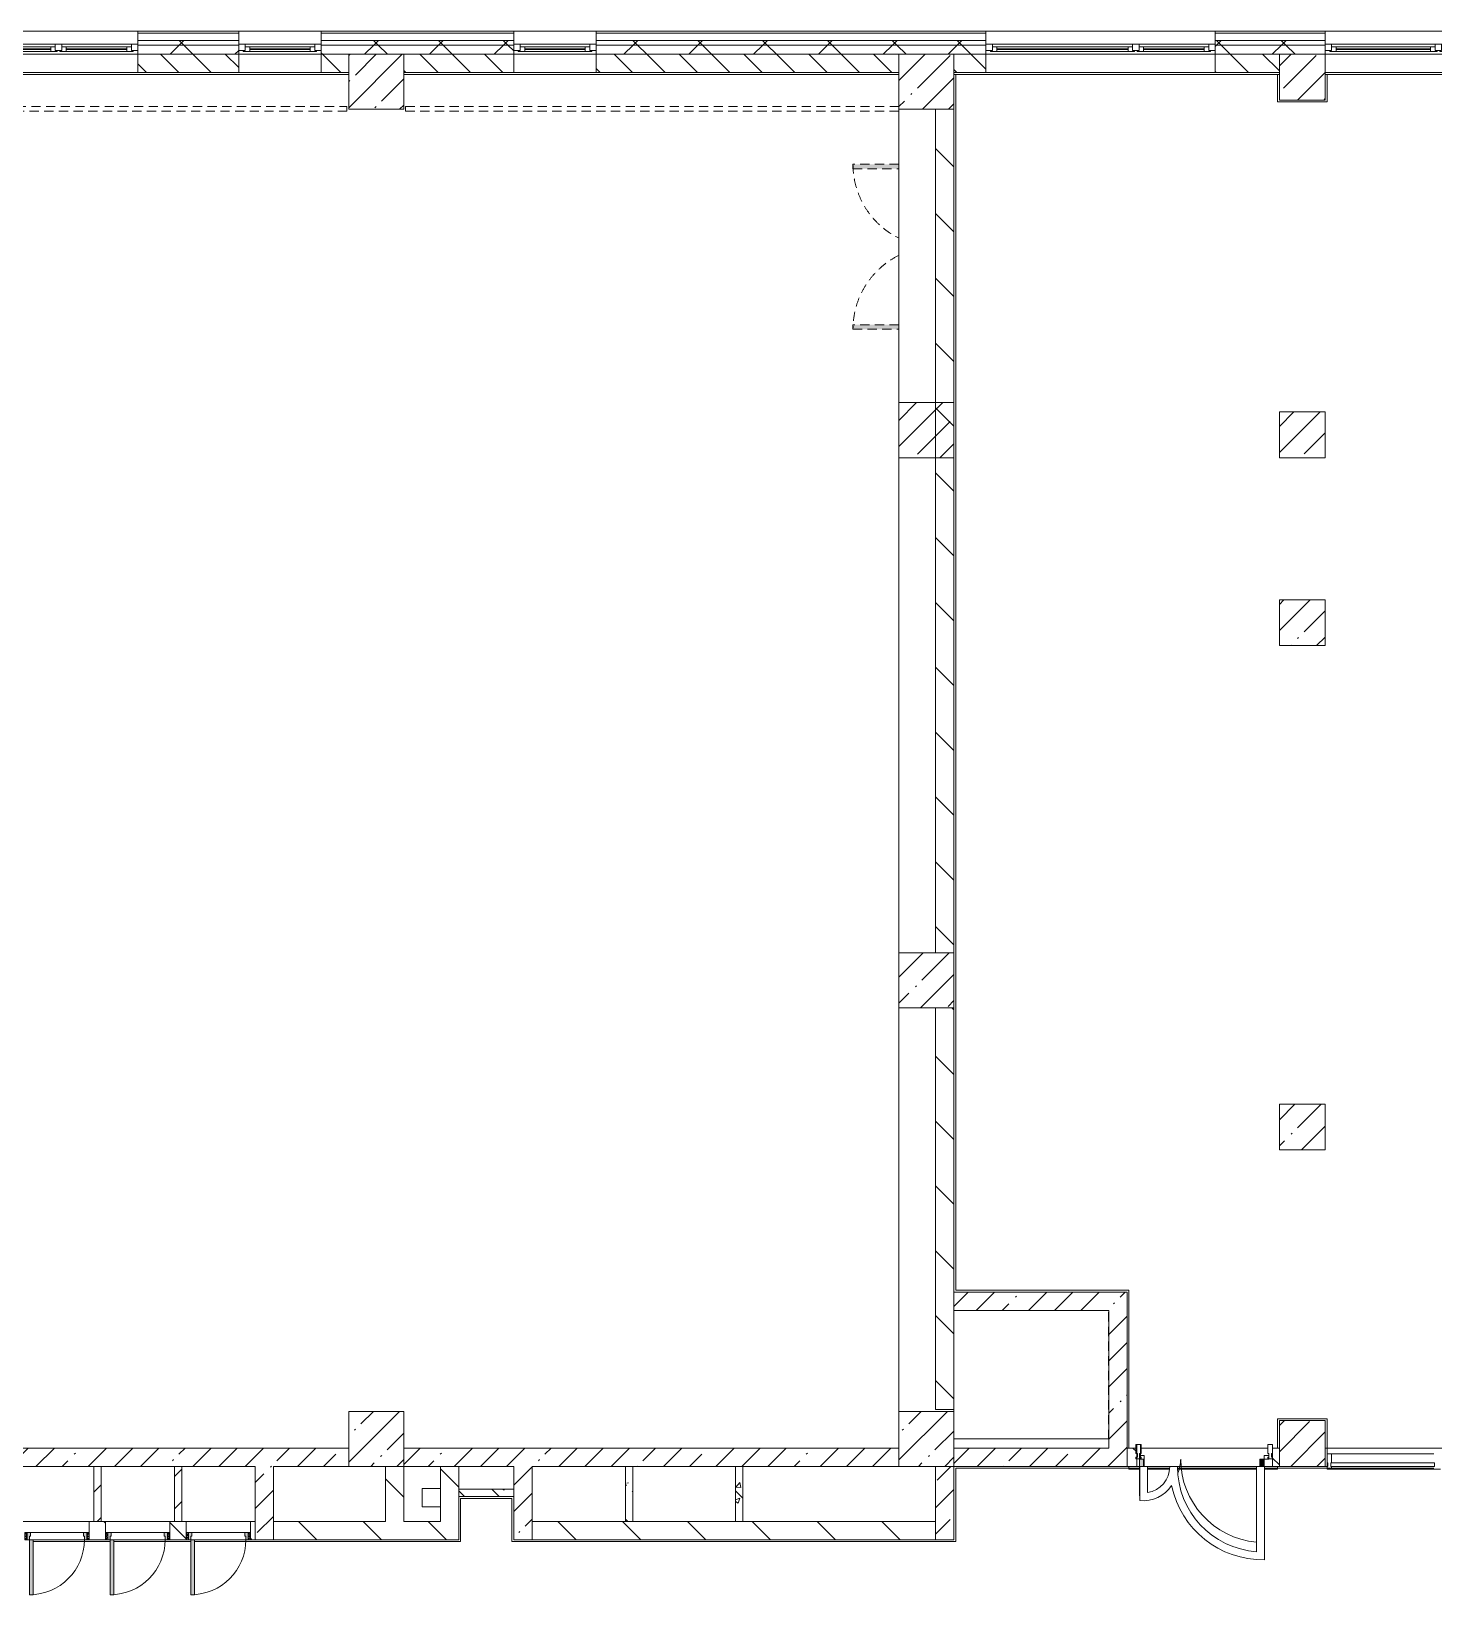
# Model space of a CAD drawing. Header units: millimetres. Extents: x 2623 to 210903, y -8553 to 29000.
# Drawn here: x 140591 to 155887, y 10300 to 27350 of the extents above; entities that cross this region are included whole.
import ezdxf

# ---------------------------------------------------------------- set-up
doc = ezdxf.new("R2010")
doc.units = ezdxf.units.MM
doc.linetypes.add('200_ШТРИХ__ш1_п0_6_', pattern=[160, 100, -60])
for name, color, linetype, lineweight, true_color in [('A-DETL-GENF-7', 7, 'Continuous', 5, 0xaaaaaa), ('A-DETL-GENF-8', 7, 'Continuous', 5, 0xe2e2e2), ('A-DOOR-4', 7, 'Continuous', 5, 0xe2e2e2), ('A-DOOR-5', 7, 'Continuous', 5, 0xaaaaaa), ('A-DOOR-FRAM-3', 7, 'Continuous', 5, 0xe2e2e2), ('A-DOOR-FRAM-5', 7, 'Continuous', 5, 0xaaaaaa), ('A-FLOR-3', 7, 'Continuous', 5, 0xaaaaaa), ('I-WALL-6', 7, 'Continuous', 5, 0x787878)]:
    doc.layers.add(name, color=color, linetype=linetype, lineweight=lineweight, true_color=true_color)
for name, color, linetype, lineweight in [('A-DETL-MBND-1', 7, '200_ШТРИХ__ш1_п0_6_', 9), ('A-GLAZ-2', 7, 'Continuous', 5), ('A-GLAZ-CURT-1', 7, 'Continuous', 5), ('A-GLAZ-CWMG-2', 7, 'Continuous', 5), ('A-WALL', 7, 'Continuous', 9), ('A-WALL-4', 7, 'Continuous', 5), ('I-WALL-4', 7, 'Continuous', 5), ('S-COLS-1', 7, 'Continuous', 5)]:
    doc.layers.add(name, color=color, linetype=linetype, lineweight=lineweight)
pattern_1 = [(45, (83893.37, 0), (-285.1231, 285.1231), []), (45, (84178.5, 0), (-285.1231, 285.1231), [504.031, -100.806, 16.764, -84.042])]
pattern_2 = [(45, (83893.37, 0), (-353.5534, 353.5534), []), (135, (83893.37, 0), (-353.5534, -353.5534), [])]
pattern_3 = [(135, (83893.37, 0), (-353.5534, -353.5534), [])]
pattern_4 = [(135, (83893.37, 0), (-377.1708, -377.1708), [533.4, -88.9, 17.78, -88.9]), (135, (83893.37, 376.94), (-377.1708, -377.1708), []), (50, (83893.37, 0), (637.6445, -55.7866), [66.675, -733.425]), (355, (83893.4, 0), (-123.3494, 668.699), [53.34, -586.74]), (100.451, (83946.5, -4.65), (514.299, 612.908), [56.665, -623.315]), (46.184, (83893.4, 177.8), (948.776, -147.15), [100.012, -1100.137]), (96.636, (83972.4, 165.5), (830.909, 865.997), [84.998, -934.973]), (351.184, (83893.4, 177.8), (830.918, 865.988), [80.01, -880.11]), (21, (83982.27, 133.35), (530.6506, -357.9283), [66.675, -733.425]), (326, (83982.3, 133.35), (216.308, 644.6585), [53.34, -586.74]), (71.451, (84026.5, 103.5), (746.9596, 286.7243), [56.665, -623.315]), (37.5, (83893.37, 0), (10.8105, 295.9426), [16.764, -562.864, 16.764, -578.866, -588.962]), (37.5, (83893.37, 0), (10.8105, 295.9426), [-1175.258, 16.764, -572.198]), (7.5, (83893.37, 0), (233.8692, 350.6318), [16.764, -322.834, 16.764, -549.529, -224.472]), (7.5, (83893.37, 0), (233.8692, 350.6318), [-905.891, 16.764, -207.708]), (327.5, (83695.13, 0), (474.5678, -20.0513), [16.764, -205.486, 16.764, -676.656, -920.115]), (327.5, (83695.13, 0), (474.5678, -20.0513), [-915.67, 16.764, -903.351]), (317.5, (83606.23, 0), (518.4522, 88.9934), [16.764, -272.161, 16.764, -443.738, -653.415]), (317.5, (83606.23, 0), (518.4522, 88.9934), [-749.427, 16.764, -636.651])]
pattern_5 = [(45, (83893.37, 0), (-176.7767, 176.7767), [])]

# ---------------------------------------------------------------- blocks, each defined once
blk = doc.blocks.new('BSC_Колонна _Прямоугольная - 600х600-23205240-3_1_3_птичка')
at = {"layer": 'S-COLS-1'}
h = blk.add_hatch(dxfattribs=at)
h.set_pattern_fill('FP_64', color=256, style=0, pattern_type=2)
h.set_pattern_definition([(45, (-66460, -12000), (-285.1231, 285.1231), []), (45, (-66174.88, -12000), (-285.1231, 285.1231), [504.031, -100.806, 16.764, -84.042])])
h.paths.add_polyline_path([(-300, -300), (300, -300), (300, 300), (-300, 300)])
for p, q in [((300, 300), (-300, 300)), ((-300, 300), (-300, -300)), ((300, -300), (300, 300)), ((-300, -300), (300, -300))]:
    blk.add_line(p, q, dxfattribs=at)
blk = doc.blocks.new('BSC_Колонна _Прямоугольная - 600х600-V59-3_1_3_птичка')
at = {"layer": 'S-COLS-1'}
h = blk.add_hatch(dxfattribs=at)
h.set_pattern_fill('FP_68', color=256, style=0, pattern_type=2)
h.set_pattern_definition([(45, (-66460, -17000), (-285.1231, 285.1231), []), (45, (-66174.88, -17000), (-285.1231, 285.1231), [504.031, -100.806, 16.764, -84.042])])
h.paths.add_polyline_path([(-300, -300), (300, -300), (300, 300), (-300, 300)])
for p, q in [((300, 300), (-300, 300)), ((-300, 300), (-300, -300)), ((300, -300), (300, 300)), ((-300, -300), (300, -300))]:
    blk.add_line(p, q, dxfattribs=at)
blk = doc.blocks.new('BSC_Колонна _Прямоугольная - 600х600-V69-3_1_3_птичка')
at = {"layer": 'S-COLS-1'}
h = blk.add_hatch(dxfattribs=at)
h.set_pattern_fill('FP_84', color=256, style=0, pattern_type=2)
h.set_pattern_definition([(45, (-60460, -12000), (-285.1231, 285.1231), []), (45, (-60174.88, -12000), (-285.1231, 285.1231), [504.031, -100.806, 16.764, -84.042])])
h.paths.add_polyline_path([(-300, -300), (300, -300), (300, 300), (-300, 300)])
for p, q in [((300, 300), (-300, 300)), ((-300, 300), (-300, -300)), ((300, -300), (300, 300)), ((-300, -300), (300, -300))]:
    blk.add_line(p, q, dxfattribs=at)
blk = doc.blocks.new('BSC_Колонна _Прямоугольная - 500х500-V76-3_1_3_птичка')
at = {"layer": 'S-COLS-1'}
h = blk.add_hatch(dxfattribs=at)
h.set_pattern_fill('FP_87', color=256, style=0, pattern_type=2)
h.set_pattern_definition([(45, (-70560, -22950), (-285.1231, 285.1231), []), (45, (-70274.88, -22950), (-285.1231, 285.1231), [504.031, -100.806, 16.764, -84.042])])
h.paths.add_polyline_path([(-250, -250), (250, -250), (250, 250), (-250, 250)])
for p, q in [((250, 250), (-250, 250)), ((-250, 250), (-250, -250)), ((250, -250), (250, 250)), ((-250, -250), (250, -250))]:
    blk.add_line(p, q, dxfattribs=at)
blk = doc.blocks.new('120_Окно_СКБ_2Ст - 120_Окно_СКБ_2Ст 3100х2500 _мал_створка слева_ 2-19089248-3_1_3_птичка')
at = {"layer": 'A-GLAZ-2'}
for p, q in [((-1550, -75), (-1550, -5)), ((-1550, -5), (-1480, -5)), ((1550, -5), (-1550, -5)), ((-1480, -75), (-1550, -75)), ((-1550, -75), (-1500, -75)), ((-1480, -75), (-1500, -75)), ((-1500, -75), (-1500, -85)), ((-1500, -85), (670, -85)), ((670, -85), (-1500, -85)), ((-1480, -5), (-1480, -75)), ((650, -35), (-1480, -35)), ((-1480, -35), (-1480, -75)), ((-1430, -85), (-1430, -35)), ((-1430, -55), (600, -55)), ((600, -65), (-1430, -65)), ((600, -85), (600, -35)), ((650, -75), (650, -5)), ((650, -5), (720, -5)), ((650, -75), (650, -35)), ((720, -75), (650, -75)), ((670, -75), (650, -75)), ((670, -75), (700, -75)), ((670, -85), (670, -75)), ((720, -75), (700, -75)), ((700, -75), (700, -85)), ((700, -85), (1500, -85)), ((1500, -85), (700, -85)), ((720, -5), (720, -75)), ((1480, -35), (720, -35)), ((720, -35), (720, -75)), ((770, -85), (770, -35)), ((770, -55), (1430, -55)), ((1430, -65), (770, -65)), ((1430, -85), (1430, -35)), ((1480, -75), (1480, -5)), ((1480, -5), (1550, -5)), ((1480, -75), (1480, -35)), ((1550, -75), (1480, -75)), ((1500, -75), (1480, -75)), ((1500, -75), (1550, -75)), ((1500, -85), (1500, -75)), ((1550, -5), (1550, -75))]:
    blk.add_line(p, q, dxfattribs=at)
blk = doc.blocks.new('BSC_Колонна _Прямоугольная - 500х500-V94-3_1_3_птичка')
at = {"layer": 'S-COLS-1'}
h = blk.add_hatch(dxfattribs=at)
h.set_pattern_fill('FP_100', color=256, style=0, pattern_type=2)
h.set_pattern_definition([(45, (-70560, -15400), (-285.1231, 285.1231), []), (45, (-70274.88, -15400), (-285.1231, 285.1231), [504.031, -100.806, 16.764, -84.042])])
h.paths.add_polyline_path([(-250, -250), (250, -250), (250, 250), (-250, 250)])
for p, q in [((250, 250), (-250, 250)), ((-250, 250), (-250, -250)), ((250, -250), (250, 250)), ((-250, -250), (250, -250))]:
    blk.add_line(p, q, dxfattribs=at)
blk = doc.blocks.new('110_Дверь_СКБ_2Ст - Д-10 1800x2100h_Актовый зал EI30-32403870-3_1_3_птичка')
at = {"layer": 'A-DETL-MBND-1'}
for points in [[(-887.5, 500), (-837.5, 500), (-837.5, 1000), (-887.5, 1000)], [(862.5, 1000), (862.5, 500), (912.5, 500), (912.5, 1000)]]:
    blk.add_hatch(color=256, dxfattribs=at).paths.add_polyline_path(points)
for p, q in [((-887.5, 1000), (-887.5, 500)), ((-837.5, 1000), (-887.5, 1000)), ((-837.5, 500), (-837.5, 1000)), ((912.5, 1000), (862.5, 1000)), ((862.5, 1000), (862.5, 500)), ((912.5, 500), (912.5, 1000))]:
    blk.add_line(p, q, dxfattribs=at)
for centre, start, end in [((-887.5, 100), 26.74452, 90), ((912.5, 100), 90, 153.25548)]:
    blk.add_arc(centre, 900, start, end, dxfattribs=at)
blk = doc.blocks.new('BSC_Колонна _Прямоугольная - 500х500-V142-3_1_3_птичка')
at = {"layer": 'S-COLS-1'}
h = blk.add_hatch(dxfattribs=at)
h.set_pattern_fill('FP_105', color=256, style=0, pattern_type=2)
h.set_pattern_definition([(45, (-70560, -20900), (-285.1231, 285.1231), []), (45, (-70274.88, -20900), (-285.1231, 285.1231), [504.031, -100.806, 16.764, -84.042])])
h.paths.add_polyline_path([(-250, -250), (250, -250), (250, 250), (-250, 250)])
for p, q in [((250, 250), (-250, 250)), ((-250, 250), (-250, -250)), ((250, -250), (250, 250)), ((-250, -250), (250, -250))]:
    blk.add_line(p, q, dxfattribs=at)
blk = doc.blocks.new('120_Окно_СКБ_1Ст - 120_Окно_СКБ_1Ст 900х2500_h_-19906774-3_1_3_птичка')
at = {"layer": 'A-GLAZ-2'}
for p, q in [((-450, -75), (-450, -5)), ((-450, -5), (-380, -5)), ((450, -5), (-450, -5)), ((-380, -75), (-450, -75)), ((-450, -75), (-400, -75)), ((-380, -75), (-400, -75)), ((-400, -75), (-400, -85)), ((-400, -85), (400, -85)), ((400, -85), (-400, -85)), ((-380, -5), (-380, -75)), ((380, -35), (-380, -35)), ((-380, -35), (-380, -75)), ((-330, -85), (-330, -35)), ((-330, -55), (330, -55)), ((330, -65), (-330, -65)), ((330, -85), (330, -35)), ((380, -75), (380, -5)), ((380, -5), (450, -5)), ((380, -75), (380, -35)), ((450, -75), (380, -75)), ((400, -75), (380, -75)), ((400, -75), (450, -75)), ((400, -85), (400, -75)), ((450, -5), (450, -75))]:
    blk.add_line(p, q, dxfattribs=at)
blk = doc.blocks.new('120_Окно_СКБ_2Ст - 120_Окно_СКБ_2Ст 2500х2500 _мал створка справа_-23206729-3_1_3_птичка')
at = {"layer": 'A-GLAZ-2'}
for p, q in [((-1250, -75), (-1250, -5)), ((-1250, -5), (-1180, -5)), ((1250, -5), (-1250, -5)), ((-1180, -75), (-1250, -75)), ((-1250, -75), (-1200, -75)), ((-1180, -75), (-1200, -75)), ((-1200, -75), (-1200, -85)), ((-1200, -85), (370, -85)), ((370, -85), (-1200, -85)), ((-1180, -5), (-1180, -75)), ((350, -35), (-1180, -35)), ((-1180, -35), (-1180, -75)), ((-1130, -85), (-1130, -35)), ((-1130, -55), (300, -55)), ((300, -65), (-1130, -65)), ((300, -85), (300, -35)), ((350, -75), (350, -5)), ((350, -5), (420, -5)), ((350, -75), (350, -35)), ((420, -75), (350, -75)), ((370, -75), (350, -75)), ((370, -75), (400, -75)), ((370, -85), (370, -75)), ((420, -75), (400, -75)), ((400, -75), (400, -85)), ((400, -85), (1200, -85)), ((1200, -85), (400, -85)), ((420, -5), (420, -75)), ((1180, -35), (420, -35)), ((420, -35), (420, -75)), ((470, -85), (470, -35)), ((470, -55), (1130, -55)), ((1130, -65), (470, -65)), ((1130, -85), (1130, -35)), ((1180, -75), (1180, -5)), ((1180, -5), (1250, -5)), ((1180, -75), (1180, -35)), ((1250, -75), (1180, -75)), ((1200, -75), (1180, -75)), ((1200, -75), (1250, -75)), ((1200, -85), (1200, -75)), ((1250, -5), (1250, -75))]:
    blk.add_line(p, q, dxfattribs=at)
blk = doc.blocks.new('120_Окно_СКБ_2Ст - 120_Окно_СКБ_2Ст 2100х2400 _мал створка справа_-19092174-3_1_3_птичка')
at = {"layer": 'A-GLAZ-2'}
for p, q in [((-1050, -75), (-1050, -5)), ((-1050, -5), (-980, -5)), ((1050, -5), (-1050, -5)), ((-980, -75), (-1050, -75)), ((-1050, -75), (-1000, -75)), ((-980, -75), (-1000, -75)), ((-1000, -75), (-1000, -85)), ((-1000, -85), (170, -85)), ((170, -85), (-1000, -85)), ((-980, -5), (-980, -75)), ((150, -35), (-980, -35)), ((-980, -35), (-980, -75)), ((-930, -85), (-930, -35)), ((-930, -55), (100, -55)), ((100, -65), (-930, -65)), ((100, -85), (100, -35)), ((150, -75), (150, -5)), ((150, -5), (220, -5)), ((150, -75), (150, -35)), ((220, -75), (150, -75)), ((170, -75), (150, -75)), ((170, -75), (200, -75)), ((170, -85), (170, -75)), ((220, -75), (200, -75)), ((200, -75), (200, -85)), ((200, -85), (1000, -85)), ((1000, -85), (200, -85)), ((220, -5), (220, -75)), ((980, -35), (220, -35)), ((220, -35), (220, -75)), ((270, -85), (270, -35)), ((270, -55), (930, -55)), ((930, -65), (270, -65)), ((930, -85), (930, -35)), ((980, -75), (980, -5)), ((980, -5), (1050, -5)), ((980, -75), (980, -35)), ((1050, -75), (980, -75)), ((1000, -75), (980, -75)), ((1000, -75), (1050, -75)), ((1000, -85), (1000, -75)), ((1050, -5), (1050, -75))]:
    blk.add_line(p, q, dxfattribs=at)
blk = doc.blocks.new('110_Дверь_СКБ_1Ст - д-18 700x2100h_Технический шкаф ЭОМ и СС-V146-3_1_3_птичка')
at = {"layer": 'A-DOOR-4'}
h = blk.add_hatch(color=256, dxfattribs=at)
h.paths.add_polyline_path([(312.5, 100), (312.5, 60), (302.5, 60), (302.5, 20), (337.5, 20), (337.5, 100)])
h.paths.add_polyline_path([(-287.5, 100), (-312.5, 100), (-312.5, 20), (-277.5, 20), (-277.5, 60), (-287.5, 60)])
at = {"layer": 'A-DOOR-5'}
h = blk.add_hatch(dxfattribs=at)
h.set_pattern_fill('FP_23', color=256, style=0, pattern_type=2)
h.set_pattern_definition([(135, (1951.41, 164.685), (-14.14214, -14.14214), []), (225, (1951.41, 164.685), (14.14214, -14.14214), [])])
h.paths.add_polyline_path([(362.5, 100), (337.5, 100), (337.5, 20), (362.5, 20)])
at = {"layer": 'A-DOOR-FRAM-3'}
blk.add_hatch(color=256, dxfattribs=at).paths.add_polyline_path([(272.5, 700), (272.5, 100), (312.5, 100), (312.5, 700)])
at = {"layer": 'A-DOOR-FRAM-5'}
h = blk.add_hatch(dxfattribs=at)
h.set_pattern_fill('FP_24', color=256, style=0, pattern_type=2)
h.set_pattern_definition([(45, (-171.384, 164.685), (-14.1421, 14.1421), []), (135, (-171.384, 164.685), (-14.1421, -14.1421), [])])
h.paths.add_polyline_path([(-312.5, 100), (-337.5, 100), (-337.5, 20), (-312.5, 20)])
at = {"layer": 'A-DOOR-5'}
for p, q in [((312.5, 700), (272.5, 700)), ((272.5, 700), (272.5, 100)), ((312.5, 100), (312.5, 700)), ((272.5, 100), (312.5, 100))]:
    blk.add_line(p, q, dxfattribs=at)
blk.add_arc((312.5, 100), 600, 90, 180, dxfattribs=at)
at = {"layer": 'A-DOOR-FRAM-5'}
for p, q in [((-312.5, 100), (-337.5, 100)), ((-337.5, 100), (-337.5, 20)), ((-337.5, 20), (-312.5, 20)), ((-287.5, 100), (-312.5, 100)), ((-312.5, 100), (-312.5, 20)), ((-312.5, 20), (-312.5, 100)), ((-312.5, 20), (-277.5, 20)), ((-287.5, 60), (-287.5, 100)), ((-287.5, 100), (272.5, 100)), ((-277.5, 60), (-287.5, 60)), ((-277.5, 20), (-277.5, 60)), ((302.5, 20), (-277.5, 20)), ((312.5, 60), (302.5, 60)), ((302.5, 60), (302.5, 20)), ((302.5, 20), (337.5, 20)), ((312.5, 100), (312.5, 60)), ((337.5, 100), (312.5, 100)), ((337.5, 20), (337.5, 100)), ((362.5, 100), (337.5, 100)), ((337.5, 100), (337.5, 20)), ((337.5, 20), (362.5, 20)), ((362.5, 20), (362.5, 100))]:
    blk.add_line(p, q, dxfattribs=at)
blk = doc.blocks.new('Прямоугольный импост - Импост структурный с накладкой - 160мм Темный-33326475-3_1_3_птичка')
at = {"layer": 'A-GLAZ-CWMG-2'}
for p, q in [((-50, 40), (-50, 140)), ((-50, 140), (0, 140)), ((-40, 40), (-50, 40)), ((-50, -17), (-50, 0)), ((-50, 0), (-40, 0)), ((-40, 0), (-40, 40)), ((-10, 40), (-10, 0)), ((0, 40), (-10, 40)), ((-10, 0), (0, 0)), ((0, 140), (0, 40)), ((0, 0), (0, -17)), ((0, -17), (-50, -17))]:
    blk.add_line(p, q, dxfattribs=at)
blk = doc.blocks.new('Дверь_Витражная_остекление_ - ВВ-6 остекление-32274838-3_1_3_птичка')
at = {"layer": 'A-DETL-GENF-8'}
for points in [[(705, 420), (701, 420), (701, 100), (660, 100), (660, 20), (705, 20), (705, 386)], [(-655, 100), (-655, 20), (-610, 20), (-610, 100)]]:
    blk.add_hatch(color=256, dxfattribs=at).paths.add_polyline_path(points)
at = {"layer": 'A-DETL-GENF-7'}
for p, q in [((705, 420), (705, 20)), ((705, 20), (705, 420)), ((-655, 100), (-655, 20)), ((-655, 100), (-655, 20)), ((-610, 20), (-655, 20)), ((-655, 20), (-610, 20)), ((-610, 100), (-610, 20)), ((-610, 20), (-610, 100)), ((660, 100), (660, 20)), ((660, 100), (660, 20))]:
    blk.add_line(p, q, dxfattribs=at)
at = {"layer": 'A-DOOR-5'}
for p, q in [((-655, 20), (-705, 20)), ((-705, 20), (-705, -20)), ((-655, 100), (-655, 20)), ((-655, -20), (-655, 20)), ((655, 100), (655, 20)), ((705, 20), (655, 20)), ((655, 20), (655, -20)), ((705, -20), (705, 20)), ((-705, -20), (-655, -20)), ((655, -20), (705, -20))]:
    blk.add_line(p, q, dxfattribs=at)
for centre, radius, start, end in [((-655, 20), 910, 360, 84.7731), ((655, 20), 400, 157.5, 180)]:
    blk.add_arc(centre, radius, start, end, dxfattribs=at)
blk = doc.blocks.new('Прямоугольный импост - Импост структурный с накладкой - 160мм Темный-33326241-3_1_3_птичка')
at = {"layer": 'A-GLAZ-CWMG-2'}
for p, q in [((-25, 40), (-25, 140)), ((-25, 140), (25, 140)), ((-15, 40), (-25, 40)), ((-25, -17), (-25, 0)), ((-25, 0), (-15, 0)), ((-15, 0), (-15, 40)), ((15, 40), (15, 0)), ((25, 40), (15, 40)), ((15, 0), (25, 0)), ((25, 140), (25, 40)), ((25, 0), (25, -17)), ((25, -17), (-25, -17))]:
    blk.add_line(p, q, dxfattribs=at)
blk = doc.blocks.new('Прямоугольный импост - Импост структурный с накладкой - 160мм Темный-33326242-3_1_3_птичка')
at = {"layer": 'A-GLAZ-CWMG-2'}
for p, q in [((0, 140), (-50, 140)), ((-50, 140), (-50, 40)), ((-50, 40), (-40, 40)), ((-40, 0), (-50, 0)), ((-50, 0), (-50, -17)), ((-40, 40), (-40, 0)), ((-10, 0), (-10, 40)), ((-10, 40), (0, 40)), ((0, 0), (-10, 0)), ((0, 40), (0, 140)), ((0, -17), (0, 0)), ((-50, -17), (0, -17))]:
    blk.add_line(p, q, dxfattribs=at)
blk = doc.blocks.new('Прямоугольный импост - Импост структурный с накладкой - 160мм Темный-33326237-3_1_3_птичка')
at = {"layer": 'A-GLAZ-CWMG-2'}
for p, q in [((-50, 40), (-50, 140)), ((-50, 140), (0, 140)), ((-40, 40), (-50, 40)), ((-50, -17), (-50, 0)), ((-50, 0), (-40, 0)), ((-40, 0), (-40, 40)), ((-10, 40), (-10, 0)), ((0, 40), (-10, 40)), ((-10, 0), (0, 0)), ((0, 140), (0, 40)), ((0, 0), (0, -17)), ((0, -17), (-50, -17))]:
    blk.add_line(p, q, dxfattribs=at)
blk = doc.blocks.new('Системная панель - Стекло - 40мм-V209-3_1_3_птичка')
at = {"layer": 'A-GLAZ-CURT-1'}
for p, q in [((567, 0), (-567, 0)), ((-567, 0), (-567, -40)), ((567, -40), (567, 0)), ((-567, -40), (567, -40))]:
    blk.add_line(p, q, dxfattribs=at)
blk = doc.blocks.new('Прямоугольный импост - Импост структурный с накладкой - 160мм Темный-32468813-3_1_3_птичка')
at = {"layer": 'A-GLAZ-CWMG-2'}
for p, q in [((70880, 11837), (71994, 11837)), ((70880, 11680), (71994, 11680))]:
    blk.add_line(p, q, dxfattribs=at)

msp = doc.modelspace()

# ---------------------------------------------------------------- hatches: boundary and pattern name
at = {"layer": 'A-WALL-4'}
h = msp.add_hatch(dxfattribs=at)
h.set_pattern_fill('FP_73', color=256, style=0, pattern_type=2)
h.set_pattern_definition(pattern_2)
h.paths.add_polyline_path([(168463.4, 27200), (168463.4, 27250), (164243.4, 27250), (164243.4, 27200), (168262.3, 27200)])
h.paths.add_polyline_path([(160338.6, 27200), (161143.4, 27200), (161143.4, 27250), (160243.4, 27250), (160243.4, 27200)])
h.paths.add_polyline_path([(151003.4, 27200), (151003.4, 27250), (146753.4, 27250), (146753.4, 27200), (150084.3, 27200)])
h.paths.add_polyline_path([(153503.4, 27200), (154703.4, 27200), (154703.4, 27250), (153503.4, 27250)])
h.paths.add_polyline_path([(156803.4, 27200), (158143.4, 27200), (158143.4, 27250), (156803.4, 27250)])
h.paths.add_polyline_path([(145423.3, 27200), (145853.4, 27200), (145853.4, 27250), (143753.4, 27250), (143753.4, 27200), (144491.1, 27200)])
h.paths.add_polyline_path([(142626.7, 27200), (142853.4, 27200), (142853.4, 27250), (141753.4, 27250), (141753.4, 27200)])
h.paths.add_polyline_path([(137965.7, 27200), (138653.4, 27200), (138653.4, 27250), (137153.4, 27250), (137153.4, 27200)])
h.paths.add_polyline_path([(134236.8, 27200), (134653.4, 27200), (134653.4, 27250), (133553.7, 27250), (133553.7, 27200)])
h.paths.add_polyline_path([(126053.4, 27200), (128453.4, 27200), (128453.4, 27250), (125953.4, 27250), (125953.4, 27200)])
h.paths.add_polyline_path([(131553.4, 27200), (132653.7, 27200), (132653.7, 27250), (131553.4, 27250)])
h = msp.add_hatch(dxfattribs=at)
h.set_pattern_fill('FP_73', color=256, style=0, pattern_type=2)
h.set_pattern_definition(pattern_2)
h.paths.add_polyline_path([(168463.4, 27100), (168463.4, 27200), (164243.4, 27200), (164243.4, 27100), (168262.3, 27100)])
h.paths.add_polyline_path([(153503.4, 27100), (154703.4, 27100), (154703.4, 27200), (153503.4, 27200)])
h.paths.add_polyline_path([(156803.4, 27100), (158143.4, 27100), (158143.4, 27200), (156803.4, 27200)])
h.paths.add_polyline_path([(151003.4, 27100), (151003.4, 27200), (146753.4, 27200), (146753.4, 27100), (150084.3, 27100)])
h.paths.add_polyline_path([(160243.4, 27100), (161143.4, 27100), (161143.4, 27200), (160243.4, 27200)])
h.paths.add_polyline_path([(138653.4, 27100), (138653.4, 27200), (137153.4, 27200), (137153.4, 27100), (137965.7, 27100)])
h.paths.add_polyline_path([(145423.3, 27100), (145853.4, 27100), (145853.4, 27200), (143753.4, 27200), (143753.4, 27100), (144491.1, 27100)])
h.paths.add_polyline_path([(141753.4, 27100), (142853.4, 27100), (142853.4, 27200), (141753.4, 27200)])
h.paths.add_polyline_path([(132653.7, 27100), (132653.7, 27200), (131553.4, 27200), (131553.4, 27100), (132372.4, 27100)])
h.paths.add_polyline_path([(133553.7, 27100), (134653.4, 27100), (134653.4, 27200), (133553.7, 27200)])
h.paths.add_polyline_path([(127711.4, 27100), (128453.4, 27100), (128453.4, 27200), (126053.4, 27200), (126053.4, 27100), (126653.4, 27100)])
h = msp.add_hatch(dxfattribs=at)
h.set_pattern_fill('FP_71', color=256, style=0, pattern_type=2)
h.set_pattern_definition([(135, (83893.37, 0), (-176.7767, -176.7767), [])])
h.paths.add_polyline_path([(165931.8, 26900), (168093.4, 26900), (168093.4, 27100), (165043.4, 27100), (165043.4, 26900)])
h.paths.add_polyline_path([(164533.5, 26900), (164543.4, 26900), (164543.4, 27100), (164243.4, 27100), (164243.4, 26900)])
h.paths.add_polyline_path([(150053.4, 26900), (150053.4, 27100), (146753.4, 27100), (146753.4, 26900), (148219.9, 26900)])
h.paths.add_polyline_path([(153503.4, 26900), (154203.4, 26900), (154203.4, 27100), (153503.4, 27100)])
h.paths.add_polyline_path([(151003.4, 26900), (151003.4, 27100), (150653.4, 27100), (150653.4, 26900)])
h.paths.add_polyline_path([(156803.4, 26900), (157433.4, 26900), (157433.4, 27100), (156803.4, 27100)])
h.paths.add_polyline_path([(157933.4, 26900), (158143.4, 26900), (158143.4, 27100), (157933.4, 27100)])
h.paths.add_polyline_path([(160643.4, 26900), (160643.4, 27100), (160243.4, 27100), (160243.4, 26900), (160338.6, 26900)])
h.paths.add_polyline_path([(143753.4, 26900), (144053.4, 26900), (144053.4, 27100), (143753.4, 27100)])
h.paths.add_polyline_path([(141753.4, 26900), (142853.4, 26900), (142853.4, 27100), (141753.4, 27100)])
h.paths.add_polyline_path([(138053.4, 26900), (138053.4, 27100), (137153.4, 27100), (137153.4, 26900), (137965.7, 26900)])
h.paths.add_polyline_path([(144653.4, 26900), (145853.4, 26900), (145853.4, 27100), (144653.4, 27100)])
h.paths.add_polyline_path([(133553.7, 26900), (134653.4, 26900), (134653.4, 27100), (133553.7, 27100)])
h.paths.add_polyline_path([(132053.4, 26900), (132053.4, 27100), (131553.4, 27100), (131553.4, 26900)])
h.paths.add_polyline_path([(128453.4, 26900), (128453.4, 27100), (126653.4, 27100), (126653.4, 26900), (127711.4, 26900)])
at = {"layer": 'I-WALL-4'}
h = msp.add_hatch(dxfattribs=at)
h.set_pattern_fill('FP_72', color=256, style=0, pattern_type=2)
h.set_pattern_definition(pattern_3)
h.paths.add_polyline_path([(150453.4, 12320), (150653.4, 12320), (150653.4, 16700), (150453.4, 16700), (150453.4, 13534.8)])
h.paths.add_polyline_path([(150453.4, 17300), (150653.4, 17300), (150653.4, 26500), (150453.4, 26500), (150453.4, 20476.2)])
h = msp.add_hatch(dxfattribs=at)
h.set_pattern_fill('FP_69', color=256, style=0, pattern_type=2)
h.set_pattern_definition(pattern_1)
h.paths.add_polyline_path([(151948.7, 13400), (152343.4, 13400), (152343.4, 13600), (150653.4, 13600), (150653.4, 13400)])
h = msp.add_hatch(dxfattribs=at)
h.set_pattern_fill('FP_69', color=256, style=0, pattern_type=2)
h.set_pattern_definition(pattern_1)
h.paths.add_polyline_path([(152414.8, 11700), (152543.4, 11700), (152543.4, 13600), (152343.4, 13600), (152343.4, 11700)])
h = msp.add_hatch(dxfattribs=at)
h.set_pattern_fill('FP_69', color=256, style=0, pattern_type=2)
h.set_pattern_definition(pattern_1)
h.paths.add_polyline_path([(145853.4, 11700), (150053.4, 11700), (150053.4, 11900), (144653.4, 11900), (144653.4, 11700), (145253.4, 11700)])
h.paths.add_polyline_path([(143233.4, 11700), (144053.4, 11700), (144053.4, 11900), (138653.4, 11900), (138653.4, 11700), (143033.4, 11700)])
h = msp.add_hatch(dxfattribs=at)
h.set_pattern_fill('FP_69', color=256, style=0, pattern_type=2)
h.set_pattern_definition(pattern_1)
h.paths.add_polyline_path([(152343.4, 11700), (152343.4, 11900), (150653.4, 11900), (150653.4, 11700), (151948.7, 11700)])
h = msp.add_hatch(dxfattribs=at)
h.set_pattern_fill('FP_72', color=256, style=0, pattern_type=2)
h.set_pattern_definition(pattern_3)
h.paths.add_polyline_path([(152543.4, 11700), (152647.4, 11700), (152647.4, 11900), (152543.4, 11900), (152543.4, 11799.5)])
h.paths.add_polyline_path([(154127.4, 11700), (154203.4, 11700), (154203.4, 11900), (154127.4, 11900), (154127.4, 11799.5)])
h.paths.add_polyline_path([(154723.4, 11700), (154723.4, 11900), (154703.4, 11900), (154703.4, 11700)])
h.paths.add_polyline_path([(157433.4, 11700), (157433.4, 11900), (157413.4, 11900), (157413.4, 11700)])
h = msp.add_hatch(dxfattribs=at)
h.set_pattern_fill('FP_74', color=256, style=0, pattern_type=2)
h.set_pattern_definition(pattern_5)
h.paths.add_polyline_path([(141352.6, 11100), (141352.6, 11700), (141272.6, 11700), (141272.6, 11100)])
h = msp.add_hatch(dxfattribs=at)
h.set_pattern_fill('FP_74', color=256, style=0, pattern_type=2)
h.set_pattern_definition(pattern_5)
h.paths.add_polyline_path([(142152.6, 11100), (142232.6, 11100), (142232.6, 11700), (142152.6, 11700), (142152.6, 11221)])
h = msp.add_hatch(dxfattribs=at)
h.set_pattern_fill('FP_69', color=256, style=0, pattern_type=2)
h.set_pattern_definition(pattern_1)
h.paths.add_polyline_path([(143033.4, 10900), (143233.4, 10900), (143233.4, 11700), (143033.4, 11700), (143033.4, 11100)])
h = msp.add_hatch(dxfattribs=at)
h.set_pattern_fill('FP_72', color=256, style=0, pattern_type=2)
h.set_pattern_definition(pattern_3)
h.paths.add_polyline_path([(144653.4, 11100), (144653.4, 11700), (144453.4, 11700), (144453.4, 11100), (144491.1, 11100)])
h = msp.add_hatch(dxfattribs=at)
h.set_pattern_fill('FP_72', color=256, style=0, pattern_type=2)
h.set_pattern_definition(pattern_3)
h.paths.add_polyline_path([(145053.4, 10900), (145253.4, 10900), (145253.4, 11700), (145053.4, 11700), (145053.4, 11100)])
h = msp.add_hatch(dxfattribs=at)
h.set_pattern_fill('FP_69', color=256, style=0, pattern_type=2)
h.set_pattern_definition(pattern_1)
h.paths.add_polyline_path([(146053.4, 10900), (146053.4, 11700), (145853.4, 11700), (145853.4, 10900)])
h = msp.add_hatch(dxfattribs=at)
h.set_pattern_fill('FP_69', color=256, style=0, pattern_type=2)
h.set_pattern_definition(pattern_1)
h.paths.add_polyline_path([(150653.4, 10900), (150653.4, 11700), (150453.4, 11700), (150453.4, 10900)])
h = msp.add_hatch(dxfattribs=at)
h.set_pattern_fill('FP_72', color=256, style=0, pattern_type=2)
h.set_pattern_definition(pattern_3)
h.paths.add_polyline_path([(145053.4, 10900), (145053.4, 11100), (143233.4, 11100), (143233.4, 10900), (144491.1, 10900)])
h.paths.add_polyline_path([(141228.4, 10900), (141401.2, 10900), (141401.2, 11100), (141221.2, 11100), (141221.2, 10900)])
h.paths.add_polyline_path([(142101.2, 10900), (142281.2, 10900), (142281.2, 11100), (142101.2, 11100), (142101.2, 10980)])
h.paths.add_polyline_path([(143033.4, 10900), (143033.4, 11100), (142981.2, 11100), (142981.2, 10900)])
h.paths.add_polyline_path([(140521.2, 10900), (140521.2, 11100), (140341.2, 11100), (140341.2, 10900)])
h.paths.add_polyline_path([(138897.9, 10900), (139393.4, 10900), (139393.4, 11100), (135803.4, 11100), (135803.4, 10900), (137033.5, 10900)])
h.paths.add_polyline_path([(139593.4, 10900), (139641.2, 10900), (139641.2, 11100), (139593.4, 11100), (139593.4, 10980)])
h.paths.add_polyline_path([(133304.6, 10900), (135603.4, 10900), (135603.4, 11100), (128653.4, 11100), (128653.4, 10900), (129575.8, 10900)])
h = msp.add_hatch(dxfattribs=at)
h.set_pattern_fill('FP_72', color=256, style=0, pattern_type=2)
h.set_pattern_definition(pattern_3)
h.paths.add_polyline_path([(146053.4, 10900), (146653.4, 10900), (146653.4, 11100), (146053.4, 11100)])
h = msp.add_hatch(dxfattribs=at)
h.set_pattern_fill('FP_72', color=256, style=0, pattern_type=2)
h.set_pattern_definition(pattern_3)
h.paths.add_polyline_path([(150453.4, 10900), (150453.4, 11100), (146653.4, 11100), (146653.4, 10900), (148219.9, 10900)])
at = {"layer": 'I-WALL-6'}
h = msp.add_hatch(dxfattribs=at)
h.set_pattern_fill('FP_77', color=256, style=0, pattern_type=2)
h.set_pattern_definition(pattern_4)
h.paths.add_polyline_path([(147153.4, 11100), (147153.4, 11700), (147073.4, 11700), (147073.4, 11100)])
h = msp.add_hatch(dxfattribs=at)
h.set_pattern_fill('FP_77', color=256, style=0, pattern_type=2)
h.set_pattern_definition(pattern_4)
h.paths.add_polyline_path([(148353.4, 11100), (148353.4, 11700), (148273.4, 11700), (148273.4, 11100)])
h = msp.add_hatch(dxfattribs=at)
h.set_pattern_fill('FP_77', color=256, style=0, pattern_type=2)
h.set_pattern_definition(pattern_4)
h.paths.add_polyline_path([(145853.4, 11370), (145853.4, 11450), (145253.4, 11450), (145253.4, 11370)])
at = {"layer": 'S-COLS-1'}
h = msp.add_hatch(dxfattribs=at)
h.set_pattern_fill('FP_69', color=256, style=0, pattern_type=2)
h.set_pattern_definition(pattern_1)
h.paths.add_polyline_path([(144653.4, 26500), (144653.4, 27100), (144053.4, 27100), (144053.4, 26500), (144491.1, 26500)])
h = msp.add_hatch(dxfattribs=at)
h.set_pattern_fill('FP_69', color=256, style=0, pattern_type=2)
h.set_pattern_definition(pattern_1)
h.paths.add_polyline_path([(150453.4, 26500), (150653.4, 26500), (150653.4, 27100), (150053.4, 27100), (150053.4, 26500), (150084.3, 26500)])
h = msp.add_hatch(dxfattribs=at)
h.set_pattern_fill('FP_69', color=256, style=0, pattern_type=2)
h.set_pattern_definition(pattern_1)
h.paths.add_polyline_path([(154203.4, 26600), (154703.4, 26600), (154703.4, 27100), (154203.4, 27100), (154203.4, 26839.2)])
h = msp.add_hatch(dxfattribs=at)
h.set_pattern_fill('FP_69', color=256, style=0, pattern_type=2)
h.set_pattern_definition(pattern_1)
h.paths.add_polyline_path([(150653.4, 22700), (150653.4, 23300), (150053.4, 23300), (150053.4, 22700)])
h = msp.add_hatch(dxfattribs=at)
h.set_pattern_fill('FP_69', color=256, style=0, pattern_type=2)
h.set_pattern_definition(pattern_1)
h.paths.add_polyline_path([(154703.4, 11700), (154703.4, 12200), (154203.4, 12200), (154203.4, 11700)])

# ---------------------------------------------------------------- linework, layer by layer
at = {"layer": 'A-DETL-MBND-1'}
for p, q in [((138673.4, 26529), (144033.4, 26529)), ((144033.4, 26479), (138673.4, 26479)), ((144033.4, 26479), (144033.4, 26529)), ((144674.4, 26529), (144674.4, 26479)), ((144674.4, 26529), (150053.4, 26529)), ((150053.4, 26479), (144674.4, 26479)), ((152338.4, 12000), (152338.4, 13400))]:
    msp.add_line(p, q, dxfattribs=at)
at = {"layer": 'A-FLOR-3'}
for p, q in [((150673.4, 26880), (150673.4, 13620)), ((154183.4, 26580), (154183.4, 26880)), ((154723.4, 26880), (154723.4, 26580)), ((150053.4, 26500), (150053.4, 23300)), ((154723.4, 26580), (154183.4, 26580)), ((150053.4, 22700), (150053.4, 17300)), ((150053.4, 16700), (150053.4, 12300)), ((150673.4, 13620), (152563.4, 13620)), ((152563.4, 13620), (152563.4, 11900)), ((150653.4, 12300), (150653.4, 12320)), ((154183.4, 11900), (154183.4, 12220)), ((154183.4, 12220), (154723.4, 12220)), ((154723.4, 12220), (154723.4, 11900)), ((152343.4, 12000), (150653.4, 12000)), ((152681.4, 11680), (150673.4, 11680)), ((150673.4, 11680), (150673.4, 10880)), ((152563.4, 11700), (152563.4, 11669)), ((152563.4, 11669), (152681.4, 11669)), ((152766.1, 11700), (152681.4, 11700)), ((152681.4, 11700), (152681.4, 11327.5)), ((152766.1, 11413.8), (152766.1, 11700)), ((153005.6, 11680), (152766.1, 11680)), ((152766.1, 11669), (153004.5, 11669)), ((153092, 11697.2), (153007.3, 11697.2)), ((153955.7, 11680), (153093, 11680)), ((153093.7, 11669), (153955.7, 11669)), ((154040.4, 11700), (153955.7, 11700)), ((153955.7, 11700), (153955.7, 10768.9)), ((154040.4, 10681.9), (154040.4, 11700)), ((154723.4, 11680), (154040.4, 11680)), ((154040.4, 11669), (154183.4, 11669)), ((154183.4, 11669), (154183.4, 11700)), ((154723.4, 11680), (154723.4, 11669)), ((154723.4, 11669), (155961.4, 11669)), ((144853.4, 11457), (145053.4, 11457)), ((144853.4, 11257), (144853.4, 11457)), ((145053.4, 11257), (144853.4, 11257)), ((145832.4, 11350), (145273.4, 11350)), ((145273.4, 11350), (145273.4, 10880)), ((145832.4, 10880), (145832.4, 11350)), ((141451.2, 10880), (140611.2, 10880)), ((142331.2, 10880), (141491.2, 10880)), ((145273.4, 10880), (142371.2, 10880)), ((150673.4, 10880), (145832.4, 10880))]:
    msp.add_line(p, q, dxfattribs=at)
for centre, radius, start, end in [((152720.3, 11697.2), 287, 279.17366, 0), ((154022.8, 11697.2), 930.7, 180, 265.86869), ((152720.3, 11697.2), 371.7, 263.98747, 326.07537), ((154022.8, 11697.2), 1015.4, 191.7891, 270.99569)]:
    msp.add_arc(centre, radius, start, end, dxfattribs=at)
at = {"layer": 'A-WALL'}
for p, q in [((142853.4, 27330), (141753.4, 27330)), ((145853.4, 27330), (143753.4, 27330)), ((151003.4, 27330), (146753.4, 27330)), ((154703.4, 27330), (153503.4, 27330)), ((142853.4, 27250), (141753.4, 27250)), ((142853.4, 27200), (141753.4, 27200)), ((145853.4, 27250), (143753.4, 27250)), ((145853.4, 27200), (143753.4, 27200)), ((151003.4, 27250), (146753.4, 27250)), ((151003.4, 27200), (146753.4, 27200)), ((154703.4, 27250), (153503.4, 27250)), ((154703.4, 27200), (153503.4, 27200)), ((152543.4, 11900), (152543.4, 11700)), ((141352.6, 11700), (141272.6, 11700)), ((142232.6, 11700), (142152.6, 11700)), ((145253.4, 11700), (145053.4, 11700)), ((147153.4, 11700), (147073.4, 11700)), ((148353.4, 11700), (148273.4, 11700)), ((145253.4, 11450), (145253.4, 11370)), ((145853.4, 11370), (145853.4, 11450)), ((141272.6, 11100), (141352.6, 11100)), ((142152.6, 11100), (142232.6, 11100)), ((143033.4, 10900), (143033.4, 11100)), ((143233.4, 10900), (143233.4, 11100)), ((146053.4, 10900), (146053.4, 11100)), ((147073.4, 11100), (147153.4, 11100)), ((148273.4, 11100), (148353.4, 11100)), ((150453.4, 11100), (150453.4, 10900))]:
    msp.add_line(p, q, dxfattribs=at)
at = {"layer": 'A-WALL-4'}
for p, q in [((164243.4, 27350), (133553.7, 27350)), ((141753.4, 27350), (141753.4, 26900)), ((142853.4, 26900), (142853.4, 27350)), ((143753.4, 27350), (143753.4, 26900)), ((145853.4, 26900), (145853.4, 27350)), ((146753.4, 27350), (146753.4, 26900)), ((151003.4, 26900), (151003.4, 27350)), ((153503.4, 27350), (153503.4, 26900)), ((154703.4, 27100), (154703.4, 27350)), ((164543.4, 27100), (126653.4, 27100)), ((144053.4, 26900), (144053.4, 27100)), ((144653.4, 27100), (144653.4, 26900)), ((150053.4, 26900), (150053.4, 27100)), ((150653.4, 27100), (150653.4, 26900)), ((154203.4, 26900), (154203.4, 27100)), ((141753.4, 26900), (142853.4, 26900)), ((143753.4, 26900), (144053.4, 26900)), ((144653.4, 26900), (145853.4, 26900)), ((146753.4, 26900), (150053.4, 26900)), ((150653.4, 26900), (151003.4, 26900)), ((153503.4, 26900), (154203.4, 26900))]:
    msp.add_line(p, q, dxfattribs=at)
at = {"layer": 'I-WALL-4'}
for p, q in [((138653.4, 27100), (141753.4, 27100)), ((142853.4, 27100), (143753.4, 27100)), ((145853.4, 27100), (146753.4, 27100)), ((151003.4, 27100), (153503.4, 27100)), ((154703.4, 27100), (156803.4, 27100)), ((141753.4, 26900), (138653.4, 26900)), ((144053.4, 26880), (138653.4, 26880)), ((143753.4, 26900), (142853.4, 26900)), ((150053.4, 26880), (144653.4, 26880)), ((146753.4, 26900), (145853.4, 26900)), ((154203.4, 26880), (150653.4, 26880)), ((153503.4, 26900), (151003.4, 26900)), ((156803.4, 26900), (154703.4, 26900)), ((157433.4, 26880), (154703.4, 26880)), ((150453.4, 26500), (150453.4, 17300)), ((150653.4, 26500), (150453.4, 26500)), ((150653.4, 17300), (150653.4, 26500)), ((150453.4, 16700), (150453.4, 12320)), ((150653.4, 12320), (150653.4, 16700)), ((152543.4, 13600), (150653.4, 13600)), ((152543.4, 11900), (152543.4, 13600)), ((150653.4, 13400), (152343.4, 13400)), ((152343.4, 13400), (152343.4, 11900)), ((150453.4, 12320), (150653.4, 12320)), ((144053.4, 11900), (138653.4, 11900)), ((150053.4, 11900), (144653.4, 11900)), ((152343.4, 11900), (150653.4, 11900)), ((152647.4, 11900), (152543.4, 11900)), ((152647.4, 11700), (152647.4, 11900)), ((152697.4, 11900), (154077.4, 11900)), ((154203.4, 11900), (154127.4, 11900)), ((154127.4, 11900), (154127.4, 11700)), ((154203.4, 11700), (154203.4, 11900)), ((154703.4, 11900), (154703.4, 11700)), ((154703.4, 11900), (157433.4, 11900)), ((154723.4, 11700), (154723.4, 11900)), ((140472.6, 11700), (141272.6, 11700)), ((141272.6, 11700), (141272.6, 11100)), ((141352.6, 11100), (141352.6, 11700)), ((141352.6, 11700), (142152.6, 11700)), ((142152.6, 11700), (142152.6, 11100)), ((142232.6, 11100), (142232.6, 11700)), ((142232.6, 11700), (143033.4, 11700)), ((143033.4, 11700), (143033.4, 11100)), ((143233.4, 11100), (143233.4, 11700)), ((143233.4, 11700), (144053.4, 11700)), ((144453.4, 11700), (144453.4, 11100)), ((144653.4, 11100), (144653.4, 11700)), ((144653.4, 11700), (145053.4, 11700)), ((145053.4, 11700), (145053.4, 11100)), ((145253.4, 11450), (145253.4, 11700)), ((145253.4, 11700), (145853.4, 11700)), ((145853.4, 11700), (145853.4, 11450)), ((146053.4, 11100), (146053.4, 11700)), ((146053.4, 11700), (147073.4, 11700)), ((147073.4, 11700), (147073.4, 11100)), ((147153.4, 11700), (148273.4, 11700)), ((147153.4, 11100), (147153.4, 11700)), ((148273.4, 11700), (148273.4, 11100)), ((148353.4, 11700), (150053.4, 11700)), ((148353.4, 11100), (148353.4, 11700)), ((150453.4, 11700), (150453.4, 11100)), ((150653.4, 10900), (150653.4, 11700)), ((150653.4, 11700), (152543.4, 11700)), ((152543.4, 11700), (152681.4, 11700)), ((153955.7, 11700), (152766.1, 11700)), ((154203.4, 11700), (154040.4, 11700)), ((154703.4, 11700), (154733.4, 11700)), ((145853.4, 11450), (145253.4, 11450)), ((145253.4, 11370), (145853.4, 11370)), ((145253.4, 10900), (145253.4, 11370)), ((145853.4, 11370), (145853.4, 10900)), ((140472.6, 11100), (141272.6, 11100)), ((141221.2, 11100), (141221.2, 10980)), ((141352.6, 11100), (142152.6, 11100)), ((141401.2, 10980), (141401.2, 11100)), ((142101.2, 11100), (142101.2, 10980)), ((142232.6, 11100), (143033.4, 11100)), ((142281.2, 10980), (142281.2, 11100)), ((142981.2, 11100), (142981.2, 10980)), ((144453.4, 11100), (143233.4, 11100)), ((145053.4, 11100), (144653.4, 11100)), ((147073.4, 11100), (146053.4, 11100)), ((148273.4, 11100), (147153.4, 11100)), ((150453.4, 11100), (148353.4, 11100)), ((141221.2, 10900), (141401.2, 10900)), ((142101.2, 10900), (142281.2, 10900)), ((142981.2, 10900), (145253.4, 10900)), ((145853.4, 10900), (150653.4, 10900))]:
    msp.add_line(p, q, dxfattribs=at)
at = {"layer": 'S-COLS-1'}
for p, q in [((144653.4, 27100), (144053.4, 27100)), ((144053.4, 27100), (144053.4, 26900)), ((144653.4, 26900), (144653.4, 27100)), ((150653.4, 27100), (150053.4, 27100)), ((150053.4, 27100), (150053.4, 26900)), ((150653.4, 26900), (150653.4, 27100)), ((154703.4, 27100), (154203.4, 27100)), ((154203.4, 27100), (154203.4, 26900)), ((154703.4, 26600), (154703.4, 27100)), ((144053.4, 26900), (144053.4, 26500)), ((144653.4, 26500), (144653.4, 26900)), ((150053.4, 26900), (150053.4, 26500)), ((150653.4, 26500), (150653.4, 26900)), ((154203.4, 26900), (154203.4, 26600)), ((154203.4, 26600), (154703.4, 26600)), ((144053.4, 26500), (144653.4, 26500)), ((150053.4, 26500), (150453.4, 26500)), ((150453.4, 26500), (150653.4, 26500)), ((150653.4, 23300), (150053.4, 23300)), ((150053.4, 23300), (150053.4, 22700)), ((150653.4, 22700), (150653.4, 23300)), ((150053.4, 22700), (150653.4, 22700)), ((154703.4, 12200), (154203.4, 12200)), ((154203.4, 12200), (154203.4, 11900)), ((154703.4, 11900), (154703.4, 12200)), ((154203.4, 11900), (154203.4, 11700)), ((154703.4, 11700), (154703.4, 11900)), ((154203.4, 11700), (154703.4, 11700))]:
    msp.add_line(p, q, dxfattribs=at)

# ---------------------------------------------------------------- block references
at = {"layer": 'A-DETL-MBND-1', "rotation": 89.9999999999999}
msp.add_blockref('110_Дверь_СКБ_2Ст - Д-10 1800x2100h_Актовый зал EI30-32403870-3_1_3_птичка', (150553.4, 24987.5), dxfattribs=at)
at = {"layer": 'A-DOOR-5', "rotation": 180}
for name, p in [('Дверь_Витражная_остекление_ - ВВ-6 остекление-32274838-3_1_3_птичка', (153382.4, 11800)), ('110_Дверь_СКБ_1Ст - д-18 700x2100h_Технический шкаф ЭОМ и СС-V146-3_1_3_птичка', (140883.7, 11000)), ('110_Дверь_СКБ_1Ст - д-18 700x2100h_Технический шкаф ЭОМ и СС-V146-3_1_3_птичка', (141763.7, 11000)), ('110_Дверь_СКБ_1Ст - д-18 700x2100h_Технический шкаф ЭОМ и СС-V146-3_1_3_птичка', (142643.7, 11000))]:
    msp.add_blockref(name, p, dxfattribs=at)
at = {"layer": 'A-GLAZ-2'}
for name, p in [('120_Окно_СКБ_2Ст - 120_Окно_СКБ_2Ст 3100х2500 _мал_створка слева_ 2-19089248-3_1_3_птичка', (140203.4, 27215)), ('120_Окно_СКБ_1Ст - 120_Окно_СКБ_1Ст 900х2500_h_-19906774-3_1_3_птичка', (143303.4, 27215)), ('120_Окно_СКБ_1Ст - 120_Окно_СКБ_1Ст 900х2500_h_-19906774-3_1_3_птичка', (146303.4, 27215)), ('120_Окно_СКБ_2Ст - 120_Окно_СКБ_2Ст 2500х2500 _мал створка справа_-23206729-3_1_3_птичка', (152253.4, 27215)), ('120_Окно_СКБ_2Ст - 120_Окно_СКБ_2Ст 2100х2400 _мал створка справа_-19092174-3_1_3_птичка', (155753.4, 27215))]:
    msp.add_blockref(name, p, dxfattribs=at)
at = {"layer": 'A-GLAZ-CURT-1', "rotation": 180}
msp.add_blockref('Системная панель - Стекло - 40мм-V209-3_1_3_птичка', (155330.4, 11697), dxfattribs=at)
at = {"layer": 'A-GLAZ-CWMG-2', "extrusion": (0, 0, -1)}
for name, p in [('Прямоугольный импост - Импост структурный с накладкой - 160мм Темный-33326241-3_1_3_птичка', (-152662.4, 11800)), ('Прямоугольный импост - Импост структурный с накладкой - 160мм Темный-33326475-3_1_3_птичка', (-152647.4, 11800)), ('Прямоугольный импост - Импост структурный с накладкой - 160мм Темный-33326237-3_1_3_птичка', (-154723.4, 11697))]:
    msp.add_blockref(name, p, dxfattribs=at)
at = {"layer": 'A-GLAZ-CWMG-2'}
for name, p in [('Прямоугольный импост - Импост структурный с накладкой - 160мм Темный-33326242-3_1_3_птичка', (154127.4, 11800)), ('Прямоугольный импост - Импост структурный с накладкой - 160мм Темный-32468813-3_1_3_птичка', (83893.4, 0))]:
    msp.add_blockref(name, p, dxfattribs=at)
at = {"layer": 'S-COLS-1'}
for name, p in [('BSC_Колонна _Прямоугольная - 500х500-V76-3_1_3_птичка', (154453.4, 22950)), ('BSC_Колонна _Прямоугольная - 500х500-V142-3_1_3_птичка', (154453.4, 20900)), ('BSC_Колонна _Прямоугольная - 600х600-V59-3_1_3_птичка', (150353.4, 17000)), ('BSC_Колонна _Прямоугольная - 500х500-V94-3_1_3_птичка', (154453.4, 15400)), ('BSC_Колонна _Прямоугольная - 600х600-V69-3_1_3_птичка', (144353.4, 12000)), ('BSC_Колонна _Прямоугольная - 600х600-23205240-3_1_3_птичка', (150353.4, 12000))]:
    msp.add_blockref(name, p, dxfattribs=at)

doc.saveas('drawing.dxf')
